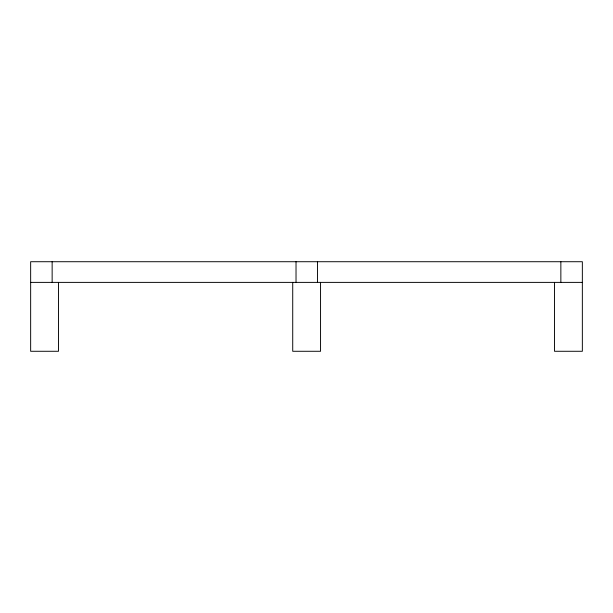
<?xml version="1.0" encoding="UTF-8"?>
<svg xmlns="http://www.w3.org/2000/svg" width="613" height="613" viewBox="0 0 613 613"><rect width="100%" height="100%" fill="white"/><g stroke="black" fill="none" stroke-linecap="round" stroke-linejoin="round"><path stroke-width="0.92" d="M30.65 282.386L582.35 282.386M560.857 261.72L560.857 282.386M554.52 282.386L554.52 351.28L582.35 351.28L582.35 261.72L30.65 261.72L30.65 351.28L58.48 351.28L58.48 282.386M320.553 282.386L320.553 351.28L292.723 351.28L292.723 282.386M317.526 261.72L317.526 282.386M296.025 261.72L296.025 282.386M52.143 261.72L52.143 282.386"/></g></svg>
